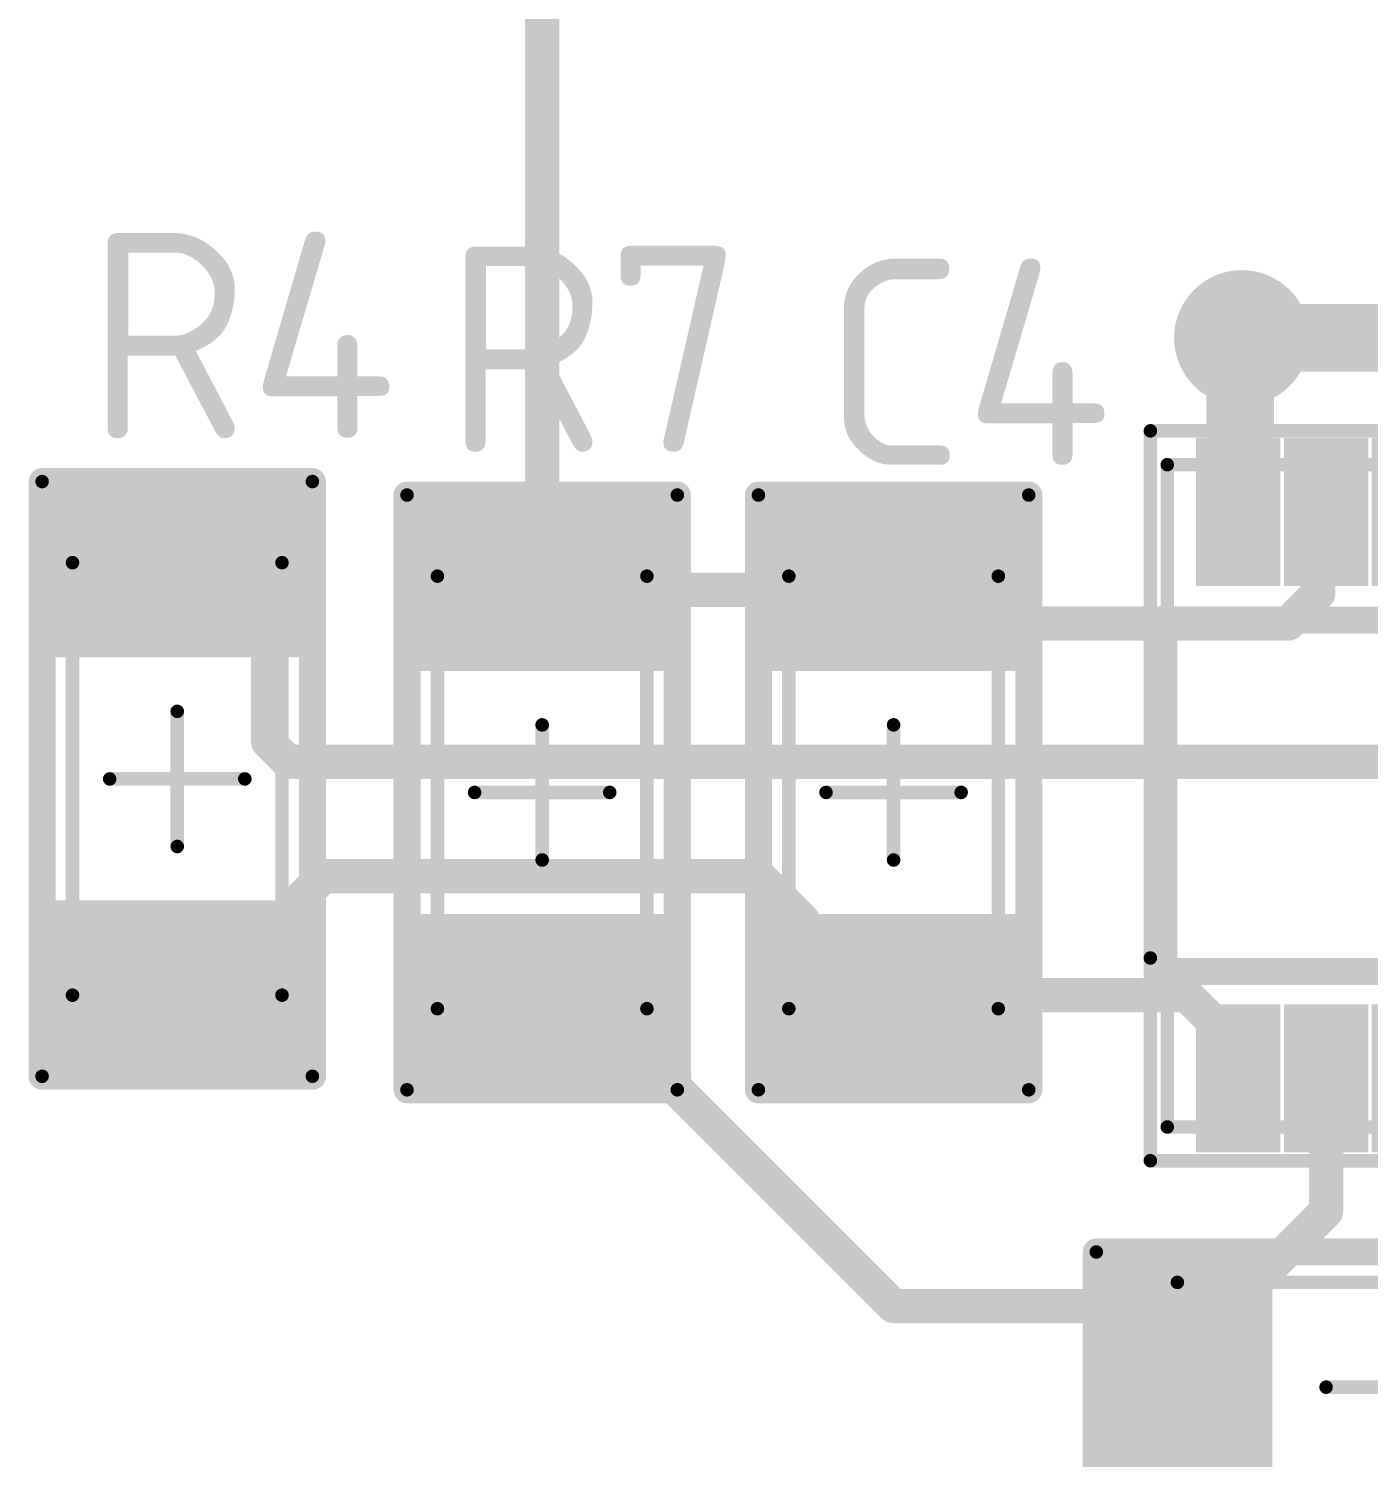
# Model space of a CAD drawing. Header units: inches. Extents: x 0 to 220, y 0 to 79.
# Drawn here: x 21.92 to 31.84, y 24.12 to 34.69 of the extents above; entities that cross this region are included whole.
import ezdxf

# ---------------------------------------------------------------- set-up
doc = ezdxf.new("R2010")
doc.units = ezdxf.units.IN
for name, color, linetype in [('Bottom Layer- Bottom', 5, 'Continuous'), ('Bottom Solder- Bot Mask', 6, 'Continuous'), ('Mechanical 1- Top Assy', 6, 'Continuous'), ('Mechanical 13', 56, 'Continuous'), ('Mechanical 15', 56, 'Continuous'), ('Top Layer- Top', 1, 'Continuous'), ('Top Overlay- Top Silk', 2, 'Continuous'), ('Top Paste- Top Paste', 8, 'Continuous'), ('Top Solder- Top Mask', 216, 'Continuous')]:
    doc.layers.add(name, color=color, linetype=linetype)
doc.styles.add('GOST type B', font='', dxfattribs={"height": 0.2})
doc.styles.get('GOST type B').set_extended_font_data('GOST type B')

# ---------------------------------------------------------------- blocks, each defined once
blk = doc.blocks.new('1206_26')
at = {"layer": 'Top Layer- Top'}
for points in [[(-1.99999981, -0.7999996699999999), (-1.99999981, 0.7999996699999999), (-0.9999992699999999, 0.7999996699999999), (-0.9999992699999999, -0.7999996699999999)], [(0.9999992699999999, -0.7999996699999999), (0.9999992699999999, 0.7999996699999999), (1.99999981, 0.7999996699999999), (1.99999981, -0.7999996699999999)]]:
    blk.add_hatch(color=7, dxfattribs=at).paths.add_polyline_path(points)
at = {"layer": 'Top Paste- Top Paste'}
for points in [[(-1.99999981, -0.7999996699999999), (-1.99999981, 0.7999996699999999), (-0.9999992699999999, 0.7999996699999999), (-0.9999992699999999, -0.7999996699999999)], [(0.9999992699999999, -0.7999996699999999), (0.9999992699999999, 0.7999996699999999), (1.99999981, 0.7999996699999999), (1.99999981, -0.7999996699999999)]]:
    blk.add_hatch(color=7, dxfattribs=at).paths.add_polyline_path(points)
at = {"layer": 'Top Solder- Top Mask'}
for points in [[(-2.10159981, -0.90159967), (-2.10159981, 0.90159967), (-0.89839927, 0.90159967), (-0.89839927, -0.90159967)], [(0.89839927, -0.90159967), (0.89839927, 0.90159967), (2.10159981, 0.90159967), (2.10159981, -0.90159967)]]:
    blk.add_hatch(color=7, dxfattribs=at).paths.add_polyline_path(points)
at = {"layer": 'Mechanical 13'}
for points in [[(-1.60000188, -0.77499972, 0.0999998, 0.0999998, 0), (-1.60000188, 0.77499972, 0.0999998, 0.0999998, 0)], [(-1.60000188, 0.77499972, 0.0999998, 0.0999998, 0), (1.59999934, 0.77499972, 0.0999998, 0.0999998, 0)], [(1.59999934, -0.77499972, 0.0999998, 0.0999998, 0), (1.59999934, 0.77499972, 0.0999998, 0.0999998, 0)], [(-1.60000188, -0.77499972, 0.0999998, 0.0999998, 0), (1.59999934, -0.77499972, 0.0999998, 0.0999998, 0)]]:
    blk.add_lwpolyline(points, format="xyseb", dxfattribs=at)
for points in [[(-1.62500056, 0.77499972, 0.0499999, 0.0499999, 1), (-1.5750032, 0.77499972, 0.0499999, 0.0499999, 1)], [(-1.62500056, 0.77499972, 0.0499999, 0.0499999, 1), (-1.5750032, 0.77499972, 0.0499999, 0.0499999, 1)], [(1.57500066, 0.77499972, 0.0499999, 0.0499999, 1), (1.62499802, 0.77499972, 0.0499999, 0.0499999, 1)], [(1.57500066, 0.77499972, 0.0499999, 0.0499999, 1), (1.62499802, 0.77499972, 0.0499999, 0.0499999, 1)], [(-1.62500056, -0.77499972, 0.0499999, 0.0499999, 1), (-1.5750032, -0.77499972, 0.0499999, 0.0499999, 1)], [(-1.62500056, -0.77499972, 0.0499999, 0.0499999, 1), (-1.5750032, -0.77499972, 0.0499999, 0.0499999, 1)], [(1.57500066, -0.77499972, 0.0499999, 0.0499999, 1), (1.62499802, -0.77499972, 0.0499999, 0.0499999, 1)], [(1.57500066, -0.77499972, 0.0499999, 0.0499999, 1), (1.62499802, -0.77499972, 0.0499999, 0.0499999, 1)]]:
    blk.add_lwpolyline(points, format="xyseb", close=True, dxfattribs=at)
at = {"layer": 'Mechanical 15'}
for points in [[(-2.20000068, 1.00000054, 0.0999998, 0.0999998, 0), (2.20000068, 1.00000054, 0.0999998, 0.0999998, 0)], [(-2.20000068, -1.00000054, 0.0999998, 0.0999998, 0), (-2.20000068, 1.00000054, 0.0999998, 0.0999998, 0)], [(2.20000068, -1.00000054, 0.0999998, 0.0999998, 0), (2.20000068, 1.00000054, 0.0999998, 0.0999998, 0)], [(0, -0.50000154, 0.0999998, 0.0999998, 0), (0, 0.499999, 0.0999998, 0.0999998, 0)], [(-0.499999, 0, 0.0999998, 0.0999998, 0), (0.50000154, 0, 0.0999998, 0.0999998, 0)], [(-2.20000068, -1.00000054, 0.0999998, 0.0999998, 0), (2.20000068, -1.00000054, 0.0999998, 0.0999998, 0)]]:
    blk.add_lwpolyline(points, format="xyseb", dxfattribs=at)
for points in [[(-2.22499936, 1.00000054, 0.0499999, 0.0499999, 1), (-2.175002, 1.00000054, 0.0499999, 0.0499999, 1)], [(-2.22499936, 1.00000054, 0.0499999, 0.0499999, 1), (-2.175002, 1.00000054, 0.0499999, 0.0499999, 1)], [(2.175002, 1.00000054, 0.0499999, 0.0499999, 1), (2.22499936, 1.00000054, 0.0499999, 0.0499999, 1)], [(2.175002, 1.00000054, 0.0499999, 0.0499999, 1), (2.22499936, 1.00000054, 0.0499999, 0.0499999, 1)], [(-0.02499868, 0.499999, 0.0499999, 0.0499999, 1), (0.02499868, 0.499999, 0.0499999, 0.0499999, 1)], [(-0.5249976799999999, 0, 0.0499999, 0.0499999, 1), (-0.47500032, 0, 0.0499999, 0.0499999, 1)], [(0.47500286, 0, 0.0499999, 0.0499999, 1), (0.52500022, 0, 0.0499999, 0.0499999, 1)], [(-0.02499868, -0.50000154, 0.0499999, 0.0499999, 1), (0.02499868, -0.50000154, 0.0499999, 0.0499999, 1)], [(-2.22499936, -1.00000054, 0.0499999, 0.0499999, 1), (-2.175002, -1.00000054, 0.0499999, 0.0499999, 1)], [(-2.22499936, -1.00000054, 0.0499999, 0.0499999, 1), (-2.175002, -1.00000054, 0.0499999, 0.0499999, 1)], [(2.175002, -1.00000054, 0.0499999, 0.0499999, 1), (2.22499936, -1.00000054, 0.0499999, 0.0499999, 1)], [(2.175002, -1.00000054, 0.0499999, 0.0499999, 1), (2.22499936, -1.00000054, 0.0499999, 0.0499999, 1)]]:
    blk.add_lwpolyline(points, format="xyseb", close=True, dxfattribs=at)
at = {"layer": 'Top Overlay- Top Silk'}
for points in [[(-2.20000068, -1.00000054, 0.1999996, 0.1999996, 0), (-2.20000068, 1.00000054, 0.1999996, 0.1999996, 0)], [(-2.20000068, 1.00000054, 0.1999996, 0.1999996, 0), (2.20000068, 1.00000054, 0.1999996, 0.1999996, 0)], [(2.20000068, -1.00000054, 0.1999996, 0.1999996, 0), (2.20000068, 1.00000054, 0.1999996, 0.1999996, 0)], [(-2.20000068, -1.00000054, 0.1999996, 0.1999996, 0), (2.20000068, -1.00000054, 0.1999996, 0.1999996, 0)]]:
    blk.add_lwpolyline(points, format="xyseb", dxfattribs=at)
for points in [[(-2.25000058, 1.00000054, 0.0999998, 0.0999998, 1), (-2.15000078, 1.00000054, 0.0999998, 0.0999998, 1)], [(-2.25000058, 1.00000054, 0.0999998, 0.0999998, 1), (-2.15000078, 1.00000054, 0.0999998, 0.0999998, 1)], [(2.15000078, 1.00000054, 0.0999998, 0.0999998, 1), (2.25000058, 1.00000054, 0.0999998, 0.0999998, 1)], [(2.15000078, 1.00000054, 0.0999998, 0.0999998, 1), (2.25000058, 1.00000054, 0.0999998, 0.0999998, 1)], [(-2.25000058, -1.00000054, 0.0999998, 0.0999998, 1), (-2.15000078, -1.00000054, 0.0999998, 0.0999998, 1)], [(-2.25000058, -1.00000054, 0.0999998, 0.0999998, 1), (-2.15000078, -1.00000054, 0.0999998, 0.0999998, 1)], [(2.15000078, -1.00000054, 0.0999998, 0.0999998, 1), (2.25000058, -1.00000054, 0.0999998, 0.0999998, 1)], [(2.15000078, -1.00000054, 0.0999998, 0.0999998, 1), (2.25000058, -1.00000054, 0.0999998, 0.0999998, 1)]]:
    blk.add_lwpolyline(points, format="xyseb", close=True, dxfattribs=at)
blk = doc.blocks.new('1206_30')
at = {"layer": 'Top Layer- Top'}
for points in [[(-1.99999981, -0.79999967), (-1.99999981, 0.7999996699999997), (-0.99999927, 0.79999967), (-0.9999992699999999, -0.7999996699999997)], [(0.99999927, -0.79999967), (0.9999992699999999, 0.7999996699999997), (1.99999981, 0.79999967), (1.99999981, -0.7999996699999997)]]:
    blk.add_hatch(color=7, dxfattribs=at).paths.add_polyline_path(points)
at = {"layer": 'Top Paste- Top Paste'}
for points in [[(-1.99999981, -0.79999967), (-1.99999981, 0.7999996699999997), (-0.99999927, 0.79999967), (-0.9999992699999999, -0.7999996699999997)], [(0.99999927, -0.79999967), (0.9999992699999999, 0.7999996699999997), (1.99999981, 0.79999967), (1.99999981, -0.7999996699999997)]]:
    blk.add_hatch(color=7, dxfattribs=at).paths.add_polyline_path(points)
at = {"layer": 'Top Solder- Top Mask'}
for points in [[(-2.10159981, -0.9015996700000002), (-2.10159981, 0.9015996699999999), (-0.8983992700000001, 0.9015996700000002), (-0.8983992699999997, -0.9015996699999999)], [(0.8983992700000001, -0.9015996700000002), (0.8983992699999997, 0.9015996699999999), (2.10159981, 0.9015996700000002), (2.10159981, -0.9015996699999999)]]:
    blk.add_hatch(color=7, dxfattribs=at).paths.add_polyline_path(points)
at = {"layer": 'Mechanical 13'}
for points in [[(-1.60000188, -0.77499972, 0.0999998, 0.0999998, 0), (-1.60000188, 0.77499972, 0.0999998, 0.0999998, 0)], [(1.59999934, 0.77499972, 0.0999998, 0.0999998, 0), (-1.60000188, 0.77499972, 0.0999998, 0.0999998, 0)], [(1.59999934, -0.77499972, 0.0999998, 0.0999998, 0), (1.59999934, 0.77499972, 0.0999998, 0.0999998, 0)], [(1.59999934, -0.77499972, 0.0999998, 0.0999998, 0), (-1.60000188, -0.77499972, 0.0999998, 0.0999998, 0)]]:
    blk.add_lwpolyline(points, format="xyseb", dxfattribs=at)
for points in [[(-1.62500056, 0.77499972, 0.0499999, 0.0499999, 1), (-1.5750032, 0.77499972, 0.0499999, 0.0499999, 1)], [(-1.62500056, 0.77499972, 0.0499999, 0.0499999, 1), (-1.5750032, 0.77499972, 0.0499999, 0.0499999, 1)], [(1.57500066, 0.77499972, 0.0499999, 0.0499999, 1), (1.62499802, 0.77499972, 0.0499999, 0.0499999, 1)], [(1.57500066, 0.77499972, 0.0499999, 0.0499999, 1), (1.62499802, 0.77499972, 0.0499999, 0.0499999, 1)], [(-1.62500056, -0.77499972, 0.0499999, 0.0499999, 1), (-1.5750032, -0.77499972, 0.0499999, 0.0499999, 1)], [(-1.62500056, -0.77499972, 0.0499999, 0.0499999, 1), (-1.5750032, -0.77499972, 0.0499999, 0.0499999, 1)], [(1.57500066, -0.77499972, 0.0499999, 0.0499999, 1), (1.62499802, -0.77499972, 0.0499999, 0.0499999, 1)], [(1.57500066, -0.77499972, 0.0499999, 0.0499999, 1), (1.62499802, -0.77499972, 0.0499999, 0.0499999, 1)]]:
    blk.add_lwpolyline(points, format="xyseb", close=True, dxfattribs=at)
at = {"layer": 'Mechanical 15'}
for points in [[(2.20000068, 1.00000054, 0.0999998, 0.0999998, 0), (-2.20000068, 1.00000054, 0.0999998, 0.0999998, 0)], [(-2.20000068, -1.00000054, 0.0999998, 0.0999998, 0), (-2.20000068, 1.00000054, 0.0999998, 0.0999998, 0)], [(2.20000068, -1.00000054, 0.0999998, 0.0999998, 0), (2.20000068, 1.00000054, 0.0999998, 0.0999998, 0)], [(0, -0.50000154, 0.0999998, 0.0999998, 0), (0, 0.499999, 0.0999998, 0.0999998, 0)], [(0.50000154, 0, 0.0999998, 0.0999998, 0), (-0.499999, 0, 0.0999998, 0.0999998, 0)], [(2.20000068, -1.00000054, 0.0999998, 0.0999998, 0), (-2.20000068, -1.00000054, 0.0999998, 0.0999998, 0)]]:
    blk.add_lwpolyline(points, format="xyseb", dxfattribs=at)
for points in [[(-2.22499936, 1.00000054, 0.0499999, 0.0499999, 1), (-2.175002, 1.00000054, 0.0499999, 0.0499999, 1)], [(-2.22499936, 1.00000054, 0.0499999, 0.0499999, 1), (-2.175002, 1.00000054, 0.0499999, 0.0499999, 1)], [(2.175002, 1.00000054, 0.0499999, 0.0499999, 1), (2.22499936, 1.00000054, 0.0499999, 0.0499999, 1)], [(2.175002, 1.00000054, 0.0499999, 0.0499999, 1), (2.22499936, 1.00000054, 0.0499999, 0.0499999, 1)], [(-0.02499868, 0.499999, 0.0499999, 0.0499999, 1), (0.02499868, 0.499999, 0.0499999, 0.0499999, 1)], [(-0.5249976799999999, 0, 0.0499999, 0.0499999, 1), (-0.47500032, 0, 0.0499999, 0.0499999, 1)], [(0.47500286, 0, 0.0499999, 0.0499999, 1), (0.52500022, 0, 0.0499999, 0.0499999, 1)], [(-0.02499868, -0.50000154, 0.0499999, 0.0499999, 1), (0.02499868, -0.50000154, 0.0499999, 0.0499999, 1)], [(-2.22499936, -1.00000054, 0.0499999, 0.0499999, 1), (-2.175002, -1.00000054, 0.0499999, 0.0499999, 1)], [(-2.22499936, -1.00000054, 0.0499999, 0.0499999, 1), (-2.175002, -1.00000054, 0.0499999, 0.0499999, 1)], [(2.175002, -1.00000054, 0.0499999, 0.0499999, 1), (2.22499936, -1.00000054, 0.0499999, 0.0499999, 1)], [(2.175002, -1.00000054, 0.0499999, 0.0499999, 1), (2.22499936, -1.00000054, 0.0499999, 0.0499999, 1)]]:
    blk.add_lwpolyline(points, format="xyseb", close=True, dxfattribs=at)
at = {"layer": 'Top Overlay- Top Silk'}
for points in [[(-2.20000068, -1.00000054, 0.1999996, 0.1999996, 0), (-2.20000068, 1.00000054, 0.1999996, 0.1999996, 0)], [(2.20000068, 1.00000054, 0.1999996, 0.1999996, 0), (-2.20000068, 1.00000054, 0.1999996, 0.1999996, 0)], [(2.20000068, -1.00000054, 0.1999996, 0.1999996, 0), (2.20000068, 1.00000054, 0.1999996, 0.1999996, 0)], [(2.20000068, -1.00000054, 0.1999996, 0.1999996, 0), (-2.20000068, -1.00000054, 0.1999996, 0.1999996, 0)]]:
    blk.add_lwpolyline(points, format="xyseb", dxfattribs=at)
for points in [[(-2.25000058, 1.00000054, 0.0999998, 0.0999998, 1), (-2.15000078, 1.00000054, 0.0999998, 0.0999998, 1)], [(-2.25000058, 1.00000054, 0.0999998, 0.0999998, 1), (-2.15000078, 1.00000054, 0.0999998, 0.0999998, 1)], [(2.15000078, 1.00000054, 0.0999998, 0.0999998, 1), (2.25000058, 1.00000054, 0.0999998, 0.0999998, 1)], [(2.15000078, 1.00000054, 0.0999998, 0.0999998, 1), (2.25000058, 1.00000054, 0.0999998, 0.0999998, 1)], [(-2.25000058, -1.00000054, 0.0999998, 0.0999998, 1), (-2.15000078, -1.00000054, 0.0999998, 0.0999998, 1)], [(-2.25000058, -1.00000054, 0.0999998, 0.0999998, 1), (-2.15000078, -1.00000054, 0.0999998, 0.0999998, 1)], [(2.15000078, -1.00000054, 0.0999998, 0.0999998, 1), (2.25000058, -1.00000054, 0.0999998, 0.0999998, 1)], [(2.15000078, -1.00000054, 0.0999998, 0.0999998, 1), (2.25000058, -1.00000054, 0.0999998, 0.0999998, 1)]]:
    blk.add_lwpolyline(points, format="xyseb", close=True, dxfattribs=at)
blk = doc.blocks.new('1206_34')
at = {"layer": 'Top Layer- Top'}
for points in [[(-1.99999981, -0.79999967), (-1.99999981, 0.7999996699999997), (-0.99999927, 0.79999967), (-0.9999992699999999, -0.7999996699999997)], [(0.99999927, -0.79999967), (0.9999992699999999, 0.7999996699999997), (1.99999981, 0.79999967), (1.99999981, -0.7999996699999997)]]:
    blk.add_hatch(color=7, dxfattribs=at).paths.add_polyline_path(points)
at = {"layer": 'Top Paste- Top Paste'}
for points in [[(-1.99999981, -0.79999967), (-1.99999981, 0.7999996699999997), (-0.99999927, 0.79999967), (-0.9999992699999999, -0.7999996699999997)], [(0.99999927, -0.79999967), (0.9999992699999999, 0.7999996699999997), (1.99999981, 0.79999967), (1.99999981, -0.7999996699999997)]]:
    blk.add_hatch(color=7, dxfattribs=at).paths.add_polyline_path(points)
at = {"layer": 'Top Solder- Top Mask'}
for points in [[(-2.10159981, -0.9015996700000002), (-2.10159981, 0.9015996699999999), (-0.8983992700000001, 0.9015996700000002), (-0.8983992699999997, -0.9015996699999999)], [(0.8983992700000001, -0.9015996700000002), (0.8983992699999997, 0.9015996699999999), (2.10159981, 0.9015996700000002), (2.10159981, -0.9015996699999999)]]:
    blk.add_hatch(color=7, dxfattribs=at).paths.add_polyline_path(points)
at = {"layer": 'Mechanical 13'}
for points in [[(-1.60000188, -0.77499972, 0.0999998, 0.0999998, 0), (-1.60000188, 0.77499972, 0.0999998, 0.0999998, 0)], [(1.59999934, 0.77499972, 0.0999998, 0.0999998, 0), (-1.60000188, 0.77499972, 0.0999998, 0.0999998, 0)], [(1.59999934, -0.77499972, 0.0999998, 0.0999998, 0), (1.59999934, 0.77499972, 0.0999998, 0.0999998, 0)], [(1.59999934, -0.77499972, 0.0999998, 0.0999998, 0), (-1.60000188, -0.77499972, 0.0999998, 0.0999998, 0)]]:
    blk.add_lwpolyline(points, format="xyseb", dxfattribs=at)
for points in [[(-1.62500056, 0.77499972, 0.0499999, 0.0499999, 1), (-1.5750032, 0.77499972, 0.0499999, 0.0499999, 1)], [(-1.62500056, 0.77499972, 0.0499999, 0.0499999, 1), (-1.5750032, 0.77499972, 0.0499999, 0.0499999, 1)], [(1.57500066, 0.77499972, 0.0499999, 0.0499999, 1), (1.62499802, 0.77499972, 0.0499999, 0.0499999, 1)], [(1.57500066, 0.77499972, 0.0499999, 0.0499999, 1), (1.62499802, 0.77499972, 0.0499999, 0.0499999, 1)], [(-1.62500056, -0.77499972, 0.0499999, 0.0499999, 1), (-1.5750032, -0.77499972, 0.0499999, 0.0499999, 1)], [(-1.62500056, -0.77499972, 0.0499999, 0.0499999, 1), (-1.5750032, -0.77499972, 0.0499999, 0.0499999, 1)], [(1.57500066, -0.77499972, 0.0499999, 0.0499999, 1), (1.62499802, -0.77499972, 0.0499999, 0.0499999, 1)], [(1.57500066, -0.77499972, 0.0499999, 0.0499999, 1), (1.62499802, -0.77499972, 0.0499999, 0.0499999, 1)]]:
    blk.add_lwpolyline(points, format="xyseb", close=True, dxfattribs=at)
at = {"layer": 'Mechanical 15'}
for points in [[(2.20000068, 1.00000054, 0.0999998, 0.0999998, 0), (-2.20000068, 1.00000054, 0.0999998, 0.0999998, 0)], [(-2.20000068, -1.00000054, 0.0999998, 0.0999998, 0), (-2.20000068, 1.00000054, 0.0999998, 0.0999998, 0)], [(2.20000068, -1.00000054, 0.0999998, 0.0999998, 0), (2.20000068, 1.00000054, 0.0999998, 0.0999998, 0)], [(0, -0.50000154, 0.0999998, 0.0999998, 0), (0, 0.499999, 0.0999998, 0.0999998, 0)], [(0.50000154, 0, 0.0999998, 0.0999998, 0), (-0.499999, 0, 0.0999998, 0.0999998, 0)], [(2.20000068, -1.00000054, 0.0999998, 0.0999998, 0), (-2.20000068, -1.00000054, 0.0999998, 0.0999998, 0)]]:
    blk.add_lwpolyline(points, format="xyseb", dxfattribs=at)
for points in [[(-2.22499936, 1.00000054, 0.0499999, 0.0499999, 1), (-2.175002, 1.00000054, 0.0499999, 0.0499999, 1)], [(-2.22499936, 1.00000054, 0.0499999, 0.0499999, 1), (-2.175002, 1.00000054, 0.0499999, 0.0499999, 1)], [(2.175002, 1.00000054, 0.0499999, 0.0499999, 1), (2.22499936, 1.00000054, 0.0499999, 0.0499999, 1)], [(2.175002, 1.00000054, 0.0499999, 0.0499999, 1), (2.22499936, 1.00000054, 0.0499999, 0.0499999, 1)], [(-0.02499868, 0.499999, 0.0499999, 0.0499999, 1), (0.02499868, 0.499999, 0.0499999, 0.0499999, 1)], [(-0.5249976799999999, 0, 0.0499999, 0.0499999, 1), (-0.47500032, 0, 0.0499999, 0.0499999, 1)], [(0.47500286, 0, 0.0499999, 0.0499999, 1), (0.52500022, 0, 0.0499999, 0.0499999, 1)], [(-0.02499868, -0.50000154, 0.0499999, 0.0499999, 1), (0.02499868, -0.50000154, 0.0499999, 0.0499999, 1)], [(-2.22499936, -1.00000054, 0.0499999, 0.0499999, 1), (-2.175002, -1.00000054, 0.0499999, 0.0499999, 1)], [(-2.22499936, -1.00000054, 0.0499999, 0.0499999, 1), (-2.175002, -1.00000054, 0.0499999, 0.0499999, 1)], [(2.175002, -1.00000054, 0.0499999, 0.0499999, 1), (2.22499936, -1.00000054, 0.0499999, 0.0499999, 1)], [(2.175002, -1.00000054, 0.0499999, 0.0499999, 1), (2.22499936, -1.00000054, 0.0499999, 0.0499999, 1)]]:
    blk.add_lwpolyline(points, format="xyseb", close=True, dxfattribs=at)
at = {"layer": 'Top Overlay- Top Silk'}
for points in [[(-2.20000068, -1.00000054, 0.1999996, 0.1999996, 0), (-2.20000068, 1.00000054, 0.1999996, 0.1999996, 0)], [(2.20000068, 1.00000054, 0.1999996, 0.1999996, 0), (-2.20000068, 1.00000054, 0.1999996, 0.1999996, 0)], [(2.20000068, -1.00000054, 0.1999996, 0.1999996, 0), (2.20000068, 1.00000054, 0.1999996, 0.1999996, 0)], [(2.20000068, -1.00000054, 0.1999996, 0.1999996, 0), (-2.20000068, -1.00000054, 0.1999996, 0.1999996, 0)]]:
    blk.add_lwpolyline(points, format="xyseb", dxfattribs=at)
for points in [[(-2.25000058, 1.00000054, 0.0999998, 0.0999998, 1), (-2.15000078, 1.00000054, 0.0999998, 0.0999998, 1)], [(-2.25000058, 1.00000054, 0.0999998, 0.0999998, 1), (-2.15000078, 1.00000054, 0.0999998, 0.0999998, 1)], [(2.15000078, 1.00000054, 0.0999998, 0.0999998, 1), (2.25000058, 1.00000054, 0.0999998, 0.0999998, 1)], [(2.15000078, 1.00000054, 0.0999998, 0.0999998, 1), (2.25000058, 1.00000054, 0.0999998, 0.0999998, 1)], [(-2.25000058, -1.00000054, 0.0999998, 0.0999998, 1), (-2.15000078, -1.00000054, 0.0999998, 0.0999998, 1)], [(-2.25000058, -1.00000054, 0.0999998, 0.0999998, 1), (-2.15000078, -1.00000054, 0.0999998, 0.0999998, 1)], [(2.15000078, -1.00000054, 0.0999998, 0.0999998, 1), (2.25000058, -1.00000054, 0.0999998, 0.0999998, 1)], [(2.15000078, -1.00000054, 0.0999998, 0.0999998, 1), (2.25000058, -1.00000054, 0.0999998, 0.0999998, 1)]]:
    blk.add_lwpolyline(points, format="xyseb", close=True, dxfattribs=at)
blk = doc.blocks.new('8_MSOP_42')
at = {"layer": 'Mechanical 1- Top Assy'}
h = blk.add_hatch(color=7, dxfattribs=at)
edge = h.paths.add_edge_path()
edge.add_arc((-0.0999998, 0.0999998), 0.2499995, 0, 360)
at = {"layer": 'Top Layer- Top'}
for points in [[(-0.20999958, 3.74499886), (-0.20999958, 4.63499962), (0.20999958, 4.63499962), (0.20999958, 3.74499886)], [(0.44000166, 3.74499886), (0.44000166, 4.63499962), (0.86000082, 4.63499962), (0.86000082, 3.74499886)], [(1.09000036, 3.74499886), (1.09000036, 4.63499962), (1.50999952, 4.63499962), (1.50999952, 3.74499886)], [(1.7400016, 3.74499886), (1.7400016, 4.63499962), (2.16000076, 4.63499962), (2.16000076, 3.74499886)], [(-0.20999958, -0.44500038), (-0.20999958, 0.44500038), (0.20999958, 0.44500038), (0.20999958, -0.44500038)], [(0.44000166, -0.44500038), (0.44000166, 0.44500038), (0.86000082, 0.44500038), (0.86000082, -0.44500038)], [(1.09000036, -0.44500038), (1.09000036, 0.44500038), (1.50999952, 0.44500038), (1.50999952, -0.44500038)], [(1.7400016, -0.44500038), (1.7400016, 0.44500038), (2.16000076, 0.44500038), (2.16000076, -0.44500038)]]:
    blk.add_hatch(color=7, dxfattribs=at).paths.add_polyline_path(points)
at = {"layer": 'Top Overlay- Top Silk'}
blk.add_hatch(color=2, dxfattribs=at).paths.add_polyline_path([(-0.52500022, 0.8000009399999999), (0.19496786, 0.80002888), (-0.52502816, 1.5200249)])
h = blk.add_hatch(color=7, dxfattribs=at)
edge = h.paths.add_edge_path()
edge.add_arc((-0.7000011399999999, 0), 0.2499995, 0, 360)
at = {"layer": 'Top Paste- Top Paste'}
for points in [[(-0.20999958, 3.74499886), (-0.20999958, 4.63499962), (0.20999958, 4.63499962), (0.20999958, 3.74499886)], [(0.44000166, 3.74499886), (0.44000166, 4.63499962), (0.86000082, 4.63499962), (0.86000082, 3.74499886)], [(1.09000036, 3.74499886), (1.09000036, 4.63499962), (1.50999952, 4.63499962), (1.50999952, 3.74499886)], [(1.7400016, 3.74499886), (1.7400016, 4.63499962), (2.16000076, 4.63499962), (2.16000076, 3.74499886)], [(-0.20999958, -0.44500038), (-0.20999958, 0.44500038), (0.20999958, 0.44500038), (0.20999958, -0.44500038)], [(0.44000166, -0.44500038), (0.44000166, 0.44500038), (0.86000082, 0.44500038), (0.86000082, -0.44500038)], [(1.09000036, -0.44500038), (1.09000036, 0.44500038), (1.50999952, 0.44500038), (1.50999952, -0.44500038)], [(1.7400016, -0.44500038), (1.7400016, 0.44500038), (2.16000076, 0.44500038), (2.16000076, -0.44500038)]]:
    blk.add_hatch(color=7, dxfattribs=at).paths.add_polyline_path(points)
at = {"layer": 'Top Solder- Top Mask'}
for points in [[(-0.31159958, 3.64339886), (-0.3115995799999999, 4.73659962), (0.31159958, 4.73659962), (0.3115995799999999, 3.64339886)], [(0.33840166, 3.64339886), (0.33840166, 4.73659962), (0.9616008199999999, 4.73659962), (0.9616008199999999, 3.64339886)], [(0.98840036, 3.64339886), (0.98840036, 4.73659962), (1.61159952, 4.73659962), (1.61159952, 3.64339886)], [(1.6384016, 3.64339886), (1.6384016, 4.73659962), (2.26160076, 4.73659962), (2.26160076, 3.64339886)], [(-0.31159958, -0.54660038), (-0.3115995799999999, 0.54660038), (0.31159958, 0.54660038), (0.3115995799999999, -0.54660038)], [(0.33840166, -0.54660038), (0.33840166, 0.54660038), (0.9616008199999999, 0.54660038), (0.9616008199999999, -0.54660038)], [(0.98840036, -0.54660038), (0.98840036, 0.54660038), (1.61159952, 0.54660038), (1.61159952, -0.54660038)], [(1.6384016, -0.54660038), (1.6384016, 0.54660038), (2.26160076, 0.54660038), (2.26160076, -0.54660038)]]:
    blk.add_hatch(color=7, dxfattribs=at).paths.add_polyline_path(points)
at = {"layer": 'Mechanical 1- Top Assy'}
for points in [[(-0.5250586399999999, 4.5501941, 0.0999998, 0.0999998, 0), (-0.5250586399999999, -0.34985198, 0.0999998, 0.0999998, 0)], [(2.47498616, 4.5501941, 0.0999998, 0.0999998, 0), (-0.5250586399999999, 4.5501941, 0.0999998, 0.0999998, 0)], [(2.47498616, 4.5501941, 0.0999998, 0.0999998, 0), (2.47498616, -0.34985198, 0.0999998, 0.0999998, 0)], [(2.47498616, -0.34985198, 0.0999998, 0.0999998, 0), (-0.5250586399999999, -0.34985198, 0.0999998, 0.0999998, 0)]]:
    blk.add_lwpolyline(points, format="xyseb", dxfattribs=at)
for points in [[(-0.55005732, 4.5501941, 0.0499999, 0.0499999, 1), (-0.50005996, 4.5501941, 0.0499999, 0.0499999, 1)], [(-0.55005732, 4.5501941, 0.0499999, 0.0499999, 1), (-0.50005996, 4.5501941, 0.0499999, 0.0499999, 1)], [(2.44998748, 4.5501941, 0.0499999, 0.0499999, 1), (2.49998484, 4.5501941, 0.0499999, 0.0499999, 1)], [(2.44998748, 4.5501941, 0.0499999, 0.0499999, 1), (2.49998484, 4.5501941, 0.0499999, 0.0499999, 1)], [(-0.55005732, -0.34985198, 0.0499999, 0.0499999, 1), (-0.50005996, -0.34985198, 0.0499999, 0.0499999, 1)], [(-0.55005732, -0.34985198, 0.0499999, 0.0499999, 1), (-0.50005996, -0.34985198, 0.0499999, 0.0499999, 1)], [(2.44998748, -0.34985198, 0.0499999, 0.0499999, 1), (2.49998484, -0.34985198, 0.0499999, 0.0499999, 1)], [(2.44998748, -0.34985198, 0.0499999, 0.0499999, 1), (2.49998484, -0.34985198, 0.0499999, 0.0499999, 1)]]:
    blk.add_lwpolyline(points, format="xyseb", close=True, dxfattribs=at)
at = {"layer": 'Mechanical 15'}
for points in [[(2.59999988, 4.800000559999999, 0.0999998, 0.0999998, 0), (-0.5999987999999999, 4.800000559999999, 0.0999998, 0.0999998, 0)], [(-0.5999987999999999, 4.800000559999999, 0.0999998, 0.0999998, 0), (-0.5999987999999999, -0.5999987999999999, 0.0999998, 0.0999998, 0)], [(2.59999988, 4.800000559999999, 0.0999998, 0.0999998, 0), (2.59999988, 3.300001019999999, 0.0999998, 0.0999998, 0)], [(2.59999988, 3.300001019999999, 0.0999998, 0.0999998, 0), (2.59999988, -0.5999987999999999, 0.0999998, 0.0999998, 0)], [(2.59999988, -0.5999987999999999, 0.0999998, 0.0999998, 0), (-0.5999987999999999, -0.5999987999999999, 0.0999998, 0.0999998, 0)]]:
    blk.add_lwpolyline(points, format="xyseb", dxfattribs=at)
for points in [[(-0.62499748, 4.800000559999999, 0.0499999, 0.0499999, 1), (-0.57500012, 4.800000559999999, 0.0499999, 0.0499999, 1)], [(-0.62499748, 4.800000559999999, 0.0499999, 0.0499999, 1), (-0.57500012, 4.800000559999999, 0.0499999, 0.0499999, 1)], [(2.5750012, 4.800000559999999, 0.0499999, 0.0499999, 1), (2.62499856, 4.800000559999999, 0.0499999, 0.0499999, 1)], [(2.5750012, 4.800000559999999, 0.0499999, 0.0499999, 1), (2.62499856, 4.800000559999999, 0.0499999, 0.0499999, 1)], [(2.5750012, 3.300001019999999, 0.0499999, 0.0499999, 1), (2.62499856, 3.300001019999999, 0.0499999, 0.0499999, 1)], [(2.5750012, 3.300001019999999, 0.0499999, 0.0499999, 1), (2.62499856, 3.300001019999999, 0.0499999, 0.0499999, 1)], [(-0.62499748, -0.5999987999999999, 0.0499999, 0.0499999, 1), (-0.57500012, -0.5999987999999999, 0.0499999, 0.0499999, 1)], [(-0.62499748, -0.5999987999999999, 0.0499999, 0.0499999, 1), (-0.57500012, -0.5999987999999999, 0.0499999, 0.0499999, 1)], [(2.5750012, -0.5999987999999999, 0.0499999, 0.0499999, 1), (2.62499856, -0.5999987999999999, 0.0499999, 0.0499999, 1)], [(2.5750012, -0.5999987999999999, 0.0499999, 0.0499999, 1), (2.62499856, -0.5999987999999999, 0.0499999, 0.0499999, 1)]]:
    blk.add_lwpolyline(points, format="xyseb", close=True, dxfattribs=at)
at = {"layer": 'Top Overlay- Top Silk'}
for points in [[(2.50000008, 3.40000082, 0.1999996, 0.1999996, 0), (-0.52500022, 3.40000082, 0.1999996, 0.1999996, 0)], [(-0.52500022, 3.40000082, 0.1999996, 0.1999996, 0), (-0.52500022, 0.8000009399999999, 0.1999996, 0.1999996, 0)], [(2.50000008, 3.40000082, 0.1999996, 0.1999996, 0), (2.50000008, 0.8000009399999999, 0.1999996, 0.1999996, 0)], [(2.50000008, 0.8000009399999999, 0.1999996, 0.1999996, 0), (-0.52500022, 0.8000009399999999, 0.1999996, 0.1999996, 0)]]:
    blk.add_lwpolyline(points, format="xyseb", dxfattribs=at)
for points in [[(-0.57500012, 3.40000082, 0.0999998, 0.0999998, 1), (-0.47500032, 3.40000082, 0.0999998, 0.0999998, 1)], [(-0.57500012, 3.40000082, 0.0999998, 0.0999998, 1), (-0.47500032, 3.40000082, 0.0999998, 0.0999998, 1)], [(2.45000018, 3.40000082, 0.0999998, 0.0999998, 1), (2.54999998, 3.40000082, 0.0999998, 0.0999998, 1)], [(2.45000018, 3.40000082, 0.0999998, 0.0999998, 1), (2.54999998, 3.40000082, 0.0999998, 0.0999998, 1)], [(-0.57500012, 0.8000009399999999, 0.0999998, 0.0999998, 1), (-0.47500032, 0.8000009399999999, 0.0999998, 0.0999998, 1)], [(-0.57500012, 0.8000009399999999, 0.0999998, 0.0999998, 1), (-0.47500032, 0.8000009399999999, 0.0999998, 0.0999998, 1)], [(2.45000018, 0.8000009399999999, 0.0999998, 0.0999998, 1), (2.54999998, 0.8000009399999999, 0.0999998, 0.0999998, 1)], [(2.45000018, 0.8000009399999999, 0.0999998, 0.0999998, 1), (2.54999998, 0.8000009399999999, 0.0999998, 0.0999998, 1)]]:
    blk.add_lwpolyline(points, format="xyseb", close=True, dxfattribs=at)
blk = doc.blocks.new('CAP__1206_46')
at = {"layer": 'Top Layer- Top'}
for points in [[(-1.99999981, -0.79999967), (-1.99999981, 0.7999996699999997), (-0.99999927, 0.79999967), (-0.9999992699999999, -0.7999996699999997)], [(0.99999927, -0.79999967), (0.9999992699999999, 0.7999996699999997), (1.99999981, 0.79999967), (1.99999981, -0.7999996699999997)]]:
    blk.add_hatch(color=7, dxfattribs=at).paths.add_polyline_path(points)
at = {"layer": 'Top Paste- Top Paste'}
for points in [[(-1.99999981, -0.79999967), (-1.99999981, 0.7999996699999997), (-0.99999927, 0.79999967), (-0.9999992699999999, -0.7999996699999997)], [(0.99999927, -0.79999967), (0.9999992699999999, 0.7999996699999997), (1.99999981, 0.79999967), (1.99999981, -0.7999996699999997)]]:
    blk.add_hatch(color=7, dxfattribs=at).paths.add_polyline_path(points)
at = {"layer": 'Top Solder- Top Mask'}
for points in [[(-2.10159981, -0.9015996700000002), (-2.10159981, 0.9015996699999999), (-0.8983992700000001, 0.9015996700000002), (-0.8983992699999997, -0.9015996699999999)], [(0.8983992700000001, -0.9015996700000002), (0.8983992699999997, 0.9015996699999999), (2.10159981, 0.9015996700000002), (2.10159981, -0.9015996699999999)]]:
    blk.add_hatch(color=7, dxfattribs=at).paths.add_polyline_path(points)
at = {"layer": 'Mechanical 13'}
for points in [[(1.59999934, 0.77499972, 0.0999998, 0.0999998, 0), (-1.60000188, 0.77499972, 0.0999998, 0.0999998, 0)], [(-1.60000188, -0.77499972, 0.0999998, 0.0999998, 0), (-1.60000188, 0.77499972, 0.0999998, 0.0999998, 0)], [(1.59999934, -0.77499972, 0.0999998, 0.0999998, 0), (1.59999934, 0.77499972, 0.0999998, 0.0999998, 0)], [(1.59999934, -0.77499972, 0.0999998, 0.0999998, 0), (-1.60000188, -0.77499972, 0.0999998, 0.0999998, 0)]]:
    blk.add_lwpolyline(points, format="xyseb", dxfattribs=at)
for points in [[(-1.62500056, 0.77499972, 0.0499999, 0.0499999, 1), (-1.5750032, 0.77499972, 0.0499999, 0.0499999, 1)], [(-1.62500056, 0.77499972, 0.0499999, 0.0499999, 1), (-1.5750032, 0.77499972, 0.0499999, 0.0499999, 1)], [(1.57500066, 0.77499972, 0.0499999, 0.0499999, 1), (1.62499802, 0.77499972, 0.0499999, 0.0499999, 1)], [(1.57500066, 0.77499972, 0.0499999, 0.0499999, 1), (1.62499802, 0.77499972, 0.0499999, 0.0499999, 1)], [(-1.62500056, -0.77499972, 0.0499999, 0.0499999, 1), (-1.5750032, -0.77499972, 0.0499999, 0.0499999, 1)], [(-1.62500056, -0.77499972, 0.0499999, 0.0499999, 1), (-1.5750032, -0.77499972, 0.0499999, 0.0499999, 1)], [(1.57500066, -0.77499972, 0.0499999, 0.0499999, 1), (1.62499802, -0.77499972, 0.0499999, 0.0499999, 1)], [(1.57500066, -0.77499972, 0.0499999, 0.0499999, 1), (1.62499802, -0.77499972, 0.0499999, 0.0499999, 1)]]:
    blk.add_lwpolyline(points, format="xyseb", close=True, dxfattribs=at)
at = {"layer": 'Mechanical 15'}
for points in [[(-2.20000068, -1.00000054, 0.0999998, 0.0999998, 0), (-2.20000068, 1.00000054, 0.0999998, 0.0999998, 0)], [(2.20000068, 1.00000054, 0.0999998, 0.0999998, 0), (-2.20000068, 1.00000054, 0.0999998, 0.0999998, 0)], [(2.20000068, -1.00000054, 0.0999998, 0.0999998, 0), (2.20000068, 1.00000054, 0.0999998, 0.0999998, 0)], [(0, -0.50000154, 0.0999998, 0.0999998, 0), (0, 0.499999, 0.0999998, 0.0999998, 0)], [(0.50000154, 0, 0.0999998, 0.0999998, 0), (-0.499999, 0, 0.0999998, 0.0999998, 0)], [(2.20000068, -1.00000054, 0.0999998, 0.0999998, 0), (-2.20000068, -1.00000054, 0.0999998, 0.0999998, 0)]]:
    blk.add_lwpolyline(points, format="xyseb", dxfattribs=at)
for points in [[(-2.22499936, 1.00000054, 0.0499999, 0.0499999, 1), (-2.175002, 1.00000054, 0.0499999, 0.0499999, 1)], [(-2.22499936, 1.00000054, 0.0499999, 0.0499999, 1), (-2.175002, 1.00000054, 0.0499999, 0.0499999, 1)], [(2.175002, 1.00000054, 0.0499999, 0.0499999, 1), (2.22499936, 1.00000054, 0.0499999, 0.0499999, 1)], [(2.175002, 1.00000054, 0.0499999, 0.0499999, 1), (2.22499936, 1.00000054, 0.0499999, 0.0499999, 1)], [(-0.02499868, 0.499999, 0.0499999, 0.0499999, 1), (0.02499868, 0.499999, 0.0499999, 0.0499999, 1)], [(-0.5249976799999999, 0, 0.0499999, 0.0499999, 1), (-0.47500032, 0, 0.0499999, 0.0499999, 1)], [(0.47500286, 0, 0.0499999, 0.0499999, 1), (0.52500022, 0, 0.0499999, 0.0499999, 1)], [(-0.02499868, -0.50000154, 0.0499999, 0.0499999, 1), (0.02499868, -0.50000154, 0.0499999, 0.0499999, 1)], [(-2.22499936, -1.00000054, 0.0499999, 0.0499999, 1), (-2.175002, -1.00000054, 0.0499999, 0.0499999, 1)], [(-2.22499936, -1.00000054, 0.0499999, 0.0499999, 1), (-2.175002, -1.00000054, 0.0499999, 0.0499999, 1)], [(2.175002, -1.00000054, 0.0499999, 0.0499999, 1), (2.22499936, -1.00000054, 0.0499999, 0.0499999, 1)], [(2.175002, -1.00000054, 0.0499999, 0.0499999, 1), (2.22499936, -1.00000054, 0.0499999, 0.0499999, 1)]]:
    blk.add_lwpolyline(points, format="xyseb", close=True, dxfattribs=at)
at = {"layer": 'Top Overlay- Top Silk'}
for points in [[(2.20000068, 1.00000054, 0.1999996, 0.1999996, 0), (-2.20000068, 1.00000054, 0.1999996, 0.1999996, 0)], [(-2.20000068, -1.00000054, 0.1999996, 0.1999996, 0), (-2.20000068, 1.00000054, 0.1999996, 0.1999996, 0)], [(2.20000068, -1.00000054, 0.1999996, 0.1999996, 0), (2.20000068, 1.00000054, 0.1999996, 0.1999996, 0)], [(2.20000068, -1.00000054, 0.1999996, 0.1999996, 0), (-2.20000068, -1.00000054, 0.1999996, 0.1999996, 0)]]:
    blk.add_lwpolyline(points, format="xyseb", dxfattribs=at)
for points in [[(-2.25000058, 1.00000054, 0.0999998, 0.0999998, 1), (-2.15000078, 1.00000054, 0.0999998, 0.0999998, 1)], [(-2.25000058, 1.00000054, 0.0999998, 0.0999998, 1), (-2.15000078, 1.00000054, 0.0999998, 0.0999998, 1)], [(2.15000078, 1.00000054, 0.0999998, 0.0999998, 1), (2.25000058, 1.00000054, 0.0999998, 0.0999998, 1)], [(2.15000078, 1.00000054, 0.0999998, 0.0999998, 1), (2.25000058, 1.00000054, 0.0999998, 0.0999998, 1)], [(-2.25000058, -1.00000054, 0.0999998, 0.0999998, 1), (-2.15000078, -1.00000054, 0.0999998, 0.0999998, 1)], [(-2.25000058, -1.00000054, 0.0999998, 0.0999998, 1), (-2.15000078, -1.00000054, 0.0999998, 0.0999998, 1)], [(2.15000078, -1.00000054, 0.0999998, 0.0999998, 1), (2.25000058, -1.00000054, 0.0999998, 0.0999998, 1)], [(2.15000078, -1.00000054, 0.0999998, 0.0999998, 1), (2.25000058, -1.00000054, 0.0999998, 0.0999998, 1)]]:
    blk.add_lwpolyline(points, format="xyseb", close=True, dxfattribs=at)

msp = doc.modelspace()

# ---------------------------------------------------------------- hatches: boundary and pattern name
at = {"layer": 'Bottom Layer- Bottom'}
h = msp.add_hatch(color=7, dxfattribs=at)
edge = h.paths.add_edge_path()
edge.add_arc((30.89999916, 32.40001394), 0.3999992, 0, 360)
at = {"layer": 'Bottom Solder- Bot Mask'}
h = msp.add_hatch(color=7, dxfattribs=at)
edge = h.paths.add_edge_path()
edge.add_arc((30.89999916, 32.40001394), 0.5015992, 0, 360)
at = {"layer": 'Top Layer- Top'}
h = msp.add_hatch(color=7, dxfattribs=at)
edge = h.paths.add_edge_path()
edge.add_arc((30.89999916, 32.40001394), 0.3999992, 0, 360)
at = {"layer": 'Top Solder- Top Mask'}
h = msp.add_hatch(color=7, dxfattribs=at)
edge = h.paths.add_edge_path()
edge.add_arc((30.89999916, 32.40001394), 0.5015992, 0, 360)

# ---------------------------------------------------------------- linework, layer by layer
at = {"layer": 'Bottom Layer- Bottom'}
msp.add_lwpolyline([(30.89999916, 32.40001394, 0.499999, 0.499999, 0), (50.300001, 32.4000114, 0.499999, 0.499999, 0)], format="xyseb", dxfattribs=at)
msp.add_lwpolyline([(30.77500068, 32.40001394, 0.2499995, 0.2499995, 1), (31.02499764, 32.40001394, 0.2499995, 0.2499995, 1)], format="xyseb", close=True, dxfattribs=at)
at = {"layer": 'Top Layer- Top'}
for points in [[(25.72281622, 30.53717285999999, 0.254, 0.254, 0), (25.72281622, 43.28915904, 0.254, 0.254, 0)], [(30.88640762, 32.3864224, 0.499999, 0.499999, 0), (30.89999916, 32.40001394, 0.499999, 0.499999, 0)], [(30.88640762, 31.12577214, 0.499999, 0.499999, 0), (30.88640762, 32.3864224, 0.499999, 0.499999, 0)], [(30.87281608, 31.11218059999999, 0.499999, 0.499999, 0), (30.88640762, 31.12577214, 0.499999, 0.499999, 0)], [(31.46381566, 31.05317894, 0.254, 0.254, 0), (31.52281732, 31.11218059999999, 0.254, 0.254, 0)], [(31.46381566, 30.50936494, 0.254, 0.254, 0), (31.46381566, 31.05317894, 0.254, 0.254, 0)], [(23.02281654, 30.63717266, 0.254, 0.254, 0), (23.32281594, 30.63717266, 0.254, 0.254, 0)], [(23.32281594, 30.63717266, 0.254, 0.254, 0), (23.69581748, 30.26417112, 0.254, 0.254, 0)], [(25.72281622, 30.53717285999999, 0.254, 0.254, 0), (28.3228161, 30.53717285999999, 0.254, 0.254, 0)], [(28.3228161, 30.53717285999999, 0.254, 0.254, 0), (28.6599884, 30.20000056, 0.254, 0.254, 0)], [(31.24063094, 30.28618022, 0.254, 0.254, 0), (31.46381566, 30.50936494, 0.254, 0.254, 0)], [(23.69581748, 29.41296378, 0.254, 0.254, 0), (23.69581748, 30.26417112, 0.254, 0.254, 0)], [(28.6599884, 30.20000056, 0.254, 0.254, 0), (28.74616806, 30.28618022, 0.254, 0.254, 0)], [(28.74616806, 30.28618022, 0.254, 0.254, 0), (31.24063094, 30.28618022, 0.254, 0.254, 0)], [(23.69581748, 29.41296378, 0.254, 0.254, 0), (23.84460814, 29.26417312, 0.254, 0.254, 0)], [(23.84460814, 29.26417312, 0.254, 0.254, 0), (32.82281726, 29.26417312, 0.254, 0.254, 0)], [(23.32281594, 27.63717358, 0.254, 0.254, 0), (24.10381768, 28.41817532, 0.254, 0.254, 0)], [(24.10381768, 28.41817532, 0.254, 0.254, 0), (27.32447672, 28.41817532, 0.254, 0.254, 0)], [(27.32447672, 28.41817532, 0.254, 0.254, 0), (27.64981516, 28.09283688, 0.254, 0.254, 0)], [(27.64981516, 27.91017532, 0.254, 0.254, 0), (27.64981516, 28.09283688, 0.254, 0.254, 0)], [(27.64981516, 27.91017532, 0.254, 0.254, 0), (28.0228167, 27.53717378, 0.254, 0.254, 0)], [(23.02281654, 27.63717358, 0.254, 0.254, 0), (23.32281594, 27.63717358, 0.254, 0.254, 0)], [(25.72281622, 27.53717378, 0.254, 0.254, 0), (26.02281562, 27.53717378, 0.254, 0.254, 0)], [(26.02281562, 27.53717378, 0.254, 0.254, 0), (28.3228034, 25.237186, 0.254, 0.254, 0)], [(28.0228167, 27.53717378, 0.254, 0.254, 0), (28.3228161, 27.53717378, 0.254, 0.254, 0)], [(28.3228161, 27.53717378, 0.254, 0.254, 0), (30.49282446, 27.53717378, 0.254, 0.254, 0)], [(30.49282446, 27.53717378, 0.254, 0.254, 0), (30.87281608, 27.15718216, 0.254, 0.254, 0)], [(30.87281608, 26.92218136, 0.254, 0.254, 0), (30.87281608, 27.15718216, 0.254, 0.254, 0)], [(31.52281732, 25.93717444, 0.254, 0.254, 0), (31.52281732, 26.92218136, 0.254, 0.254, 0)], [(30.52281678, 24.9371739, 0.254, 0.254, 0), (31.52281732, 25.93717444, 0.254, 0.254, 0)], [(28.3228034, 25.237186, 0.254, 0.254, 0), (30.22280468, 25.237186, 0.254, 0.254, 0)], [(30.22280468, 25.237186, 0.254, 0.254, 0), (30.52281678, 24.9371739, 0.254, 0.254, 0)], [(30.52281678, 24.6371745, 0.254, 0.254, 0), (30.52281678, 24.9371739, 0.254, 0.254, 0)]]:
    msp.add_lwpolyline(points, format="xyseb", dxfattribs=at)
for points in [[(30.76140914, 32.3864224, 0.2499995, 0.2499995, 1), (31.0114061, 32.3864224, 0.2499995, 0.2499995, 1)], [(30.76140914, 32.3864224, 0.2499995, 0.2499995, 1), (31.0114061, 32.3864224, 0.2499995, 0.2499995, 1)], [(30.77500068, 32.40001394, 0.2499995, 0.2499995, 1), (31.02499764, 32.40001394, 0.2499995, 0.2499995, 1)], [(30.7478176, 31.11218059999999, 0.2499995, 0.2499995, 1), (30.99781456, 31.11218059999999, 0.2499995, 0.2499995, 1)], [(30.76140914, 31.12577214, 0.2499995, 0.2499995, 1), (31.0114061, 31.12577214, 0.2499995, 0.2499995, 1)], [(30.76140914, 31.12577214, 0.2499995, 0.2499995, 1), (31.0114061, 31.12577214, 0.2499995, 0.2499995, 1)], [(31.45931732, 31.11218059999999, 0.127, 0.127, 1), (31.58631732, 31.11218059999999, 0.127, 0.127, 1)], [(31.40031566, 31.05317894, 0.127, 0.127, 1), (31.52731566, 31.05317894, 0.127, 0.127, 1)], [(31.40031566, 31.05317894, 0.127, 0.127, 1), (31.52731566, 31.05317894, 0.127, 0.127, 1)], [(22.95931654, 30.63717266, 0.127, 0.127, 1), (23.08631654, 30.63717266, 0.127, 0.127, 1)], [(23.25931594, 30.63717266, 0.127, 0.127, 1), (23.38631594, 30.63717266, 0.127, 0.127, 1)], [(23.25931594, 30.63717266, 0.127, 0.127, 1), (23.38631594, 30.63717266, 0.127, 0.127, 1)], [(25.65931622, 30.53717285999999, 0.127, 0.127, 1), (25.78631622, 30.53717285999999, 0.127, 0.127, 1)], [(25.65931622, 30.53717285999999, 0.127, 0.127, 1), (25.78631622, 30.53717285999999, 0.127, 0.127, 1)], [(28.2593161, 30.53717285999999, 0.127, 0.127, 1), (28.3863161, 30.53717285999999, 0.127, 0.127, 1)], [(28.2593161, 30.53717285999999, 0.127, 0.127, 1), (28.3863161, 30.53717285999999, 0.127, 0.127, 1)], [(31.40031566, 30.50936494, 0.127, 0.127, 1), (31.52731566, 30.50936494, 0.127, 0.127, 1)], [(31.40031566, 30.50936494, 0.127, 0.127, 1), (31.52731566, 30.50936494, 0.127, 0.127, 1)], [(23.63231748, 30.26417112, 0.127, 0.127, 1), (23.75931748, 30.26417112, 0.127, 0.127, 1)], [(23.63231748, 30.26417112, 0.127, 0.127, 1), (23.75931748, 30.26417112, 0.127, 0.127, 1)], [(28.68266806, 30.28618022, 0.127, 0.127, 1), (28.80966806, 30.28618022, 0.127, 0.127, 1)], [(28.68266806, 30.28618022, 0.127, 0.127, 1), (28.80966806, 30.28618022, 0.127, 0.127, 1)], [(31.17713094, 30.28618022, 0.127, 0.127, 1), (31.30413094, 30.28618022, 0.127, 0.127, 1)], [(31.17713094, 30.28618022, 0.127, 0.127, 1), (31.30413094, 30.28618022, 0.127, 0.127, 1)], [(28.59648839999999, 30.20000056, 0.127, 0.127, 1), (28.7234884, 30.20000056, 0.127, 0.127, 1)], [(28.59648839999999, 30.20000056, 0.127, 0.127, 1), (28.7234884, 30.20000056, 0.127, 0.127, 1)], [(23.63231748, 29.41296378, 0.127, 0.127, 1), (23.75931748, 29.41296378, 0.127, 0.127, 1)], [(23.63231748, 29.41296378, 0.127, 0.127, 1), (23.75931748, 29.41296378, 0.127, 0.127, 1)], [(23.78110814, 29.26417312, 0.127, 0.127, 1), (23.90810814, 29.26417312, 0.127, 0.127, 1)], [(23.78110814, 29.26417312, 0.127, 0.127, 1), (23.90810814, 29.26417312, 0.127, 0.127, 1)], [(24.04031768, 28.41817532, 0.127, 0.127, 1), (24.16731768, 28.41817532, 0.127, 0.127, 1)], [(24.04031768, 28.41817532, 0.127, 0.127, 1), (24.16731768, 28.41817532, 0.127, 0.127, 1)], [(27.26097672, 28.41817532, 0.127, 0.127, 1), (27.38797672, 28.41817532, 0.127, 0.127, 1)], [(27.26097672, 28.41817532, 0.127, 0.127, 1), (27.38797672, 28.41817532, 0.127, 0.127, 1)], [(27.58631515999999, 28.09283688, 0.127, 0.127, 1), (27.71331516, 28.09283688, 0.127, 0.127, 1)], [(27.58631515999999, 28.09283688, 0.127, 0.127, 1), (27.71331516, 28.09283688, 0.127, 0.127, 1)], [(27.58631515999999, 27.91017532, 0.127, 0.127, 1), (27.71331516, 27.91017532, 0.127, 0.127, 1)], [(27.58631515999999, 27.91017532, 0.127, 0.127, 1), (27.71331516, 27.91017532, 0.127, 0.127, 1)], [(22.95931654, 27.63717358, 0.127, 0.127, 1), (23.08631654, 27.63717358, 0.127, 0.127, 1)], [(23.25931594, 27.63717358, 0.127, 0.127, 1), (23.38631594, 27.63717358, 0.127, 0.127, 1)], [(23.25931594, 27.63717358, 0.127, 0.127, 1), (23.38631594, 27.63717358, 0.127, 0.127, 1)], [(25.65931622, 27.53717378, 0.127, 0.127, 1), (25.78631622, 27.53717378, 0.127, 0.127, 1)], [(25.95931562, 27.53717378, 0.127, 0.127, 1), (26.08631562, 27.53717378, 0.127, 0.127, 1)], [(25.95931562, 27.53717378, 0.127, 0.127, 1), (26.08631562, 27.53717378, 0.127, 0.127, 1)], [(27.9593167, 27.53717378, 0.127, 0.127, 1), (28.0863167, 27.53717378, 0.127, 0.127, 1)], [(27.9593167, 27.53717378, 0.127, 0.127, 1), (28.0863167, 27.53717378, 0.127, 0.127, 1)], [(28.2593161, 27.53717378, 0.127, 0.127, 1), (28.3863161, 27.53717378, 0.127, 0.127, 1)], [(28.2593161, 27.53717378, 0.127, 0.127, 1), (28.3863161, 27.53717378, 0.127, 0.127, 1)], [(30.42932446, 27.53717378, 0.127, 0.127, 1), (30.55632446, 27.53717378, 0.127, 0.127, 1)], [(30.42932446, 27.53717378, 0.127, 0.127, 1), (30.55632446, 27.53717378, 0.127, 0.127, 1)], [(30.80931608, 27.15718216, 0.127, 0.127, 1), (30.93631608, 27.15718216, 0.127, 0.127, 1)], [(30.80931608, 27.15718216, 0.127, 0.127, 1), (30.93631608, 27.15718216, 0.127, 0.127, 1)], [(30.80931608, 26.92218136, 0.127, 0.127, 1), (30.93631608, 26.92218136, 0.127, 0.127, 1)], [(31.45931732, 26.92218136, 0.127, 0.127, 1), (31.58631732, 26.92218136, 0.127, 0.127, 1)], [(31.45931732, 25.93717444, 0.127, 0.127, 1), (31.58631732, 25.93717444, 0.127, 0.127, 1)], [(31.45931732, 25.93717444, 0.127, 0.127, 1), (31.58631732, 25.93717444, 0.127, 0.127, 1)], [(28.2593034, 25.237186, 0.127, 0.127, 1), (28.3863034, 25.237186, 0.127, 0.127, 1)], [(28.2593034, 25.237186, 0.127, 0.127, 1), (28.3863034, 25.237186, 0.127, 0.127, 1)], [(30.15930468, 25.237186, 0.127, 0.127, 1), (30.28630468, 25.237186, 0.127, 0.127, 1)], [(30.15930468, 25.237186, 0.127, 0.127, 1), (30.28630468, 25.237186, 0.127, 0.127, 1)], [(30.45931677999999, 24.9371739, 0.127, 0.127, 1), (30.58631678, 24.9371739, 0.127, 0.127, 1)], [(30.45931677999999, 24.9371739, 0.127, 0.127, 1), (30.58631678, 24.9371739, 0.127, 0.127, 1)], [(30.45931677999999, 24.9371739, 0.127, 0.127, 1), (30.58631678, 24.9371739, 0.127, 0.127, 1)], [(30.45931677999999, 24.6371745, 0.127, 0.127, 1), (30.58631678, 24.6371745, 0.127, 0.127, 1)]]:
    msp.add_lwpolyline(points, format="xyseb", close=True, dxfattribs=at)

# ---------------------------------------------------------------- block references
for name, p, rotation in [('8_MSOP_42', (32.82281726, 31.11218059999999), 180), ('1206_34', (23.02281908, 29.13717566), 270), ('1206_30', (25.72281622, 29.03717332), 270), ('CAP__1206_46', (28.3228161, 29.03717332), 270)]:
    msp.add_blockref(name, p, dxfattribs=dict(rotation=rotation))
msp.add_blockref('1206_26', (32.02281632, 24.6371745))

# ---------------------------------------------------------------- texts
at = {"layer": 'Top Overlay- Top Silk', "style": 'GOST type B'}
for s, p in [('R4', (22.35118466, 31.65787928)), ('R7', (24.99840822, 31.55787948)), ('C4', (27.79911382, 31.45787967999999))]:
    msp.add_text(s, height=1.524, dxfattribs=at).set_placement(p)

doc.saveas('drawing.dxf')
